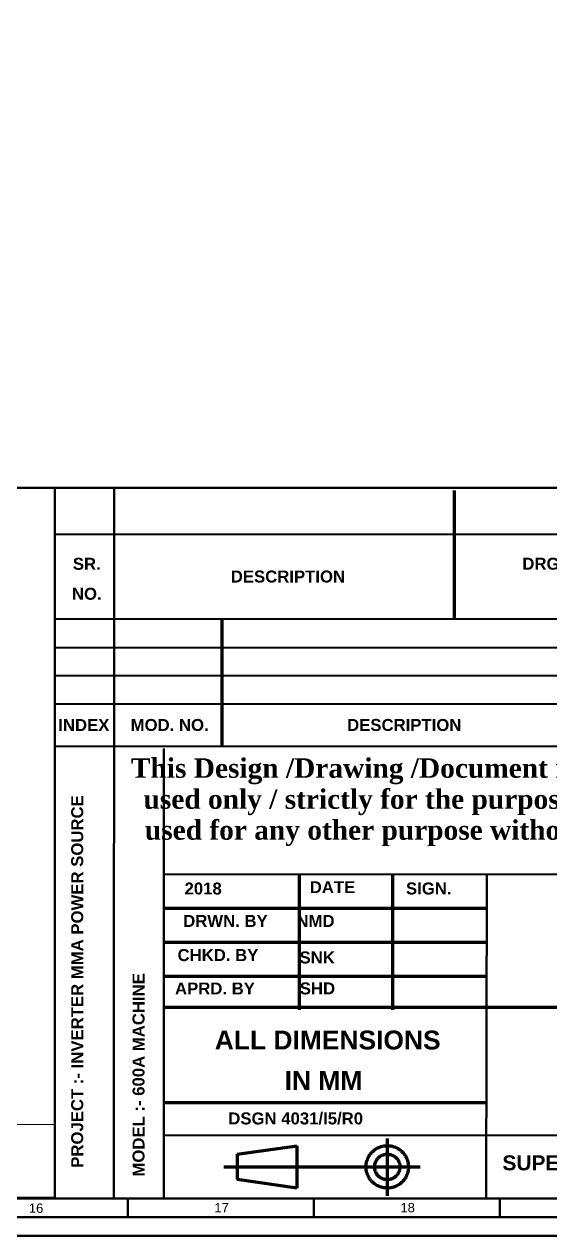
# Model space of a CAD drawing. Header units: millimetres. Extents: x 0 to 1189, y 1 to 842.
# Drawn here: x 766.7 to 907.9, y 0.9 to 326.5 of the extents above; entities that cross this region are included whole.
import ezdxf

# ---------------------------------------------------------------- set-up
doc = ezdxf.new("R2010")
doc.units = ezdxf.units.MM
doc.header["$MEASUREMENT"] = 0
doc.linetypes.add('DottedLine', pattern=[3, 0, -3])
doc.styles.get("Standard").update_dxf_attribs({"font": 'txt.shx'})

msp = doc.modelspace()

# ---------------------------------------------------------------- linework, layer by layer
at = {"color": 7, "linetype": 'Continuous', "lineweight": 50}
for p, q in [((9.21, 201.91), (1179, 201.88)), ((774.9, 201.88), (774.88, 10.85)), ((790.8, 201.88), (790.72, 10.85)), ((804.2, 131.88), (804.16, 10.85)), ((890.8, 10.85), (891, 97.88)), ((10, 10.88), (1179, 10.88)), ((794.5, 10.88), (794.5, 5.88)), ((844.5, 10.88), (844.5, 5.88)), ((894.5, 10.88), (894.5, 5.88)), ((5, 5.88), (1184, 5.88)), ((0, 0.88), (1189, 0.88))]:
    msp.add_line(p, q, dxfattribs=at)
at = {"color": 7, "linetype": 'Continuous', "lineweight": 106}
for p, q in [((882.2, 201.16), (882.2, 166.94)), ((819.74, 166.57), (819.74, 132.39)), ((840.66, 61.61), (840.66, 98.09)), ((865.74, 61.61), (865.74, 98.09)), ((804.18, 88.94), (890.82, 88.94)), ((804.18, 79.82), (890.82, 79.82)), ((804.18, 70.7), (890.82, 70.7)), ((804.18, 62.33), (1057.26, 62.33)), ((804.18, 36.66), (890.82, 36.66)), ((864.25, 27.01), (864.25, 11.6)), ((823.94, 22.82), (839.9, 25.1)), ((823.94, 22.82), (823.94, 15.98)), ((839.9, 25.1), (839.9, 13.7)), ((820.29, 19.4), (873.07, 19.4)), ((839.9, 13.7), (823.94, 15.98))]:
    msp.add_line(p, q, dxfattribs=at)
at = {"color": 7, "linetype": 'Continuous', "lineweight": 40}
for p, q in [((774.86, 189.44), (1178.88, 189.4)), ((774.74, 166.71), (1178.88, 166.7)), ((774.86, 158.96), (973.98, 159)), ((774.86, 151.44), (973.98, 151.46)), ((774.85, 143.83), (973.98, 143.84)), ((774.86, 132.45), (1178.88, 132.46)), ((804.18, 98.06), (1178.88, 98.06)), ((804.18, 27.95), (1178.88, 27.95))]:
    msp.add_line(p, q, dxfattribs=at)
at = {"color": 7, "linetype": 'Continuous', "lineweight": 20}
for p, q in [((636.05, 30.81), (774.92, 30.82)), ((774.92, 30.82), (774.92, 11.23)), ((774.92, 11.23), (636.05, 11.23))]:
    msp.add_line(p, q, dxfattribs=at)
at = {"color": 251, "linetype": 'DottedLine', "lineweight": 50, "true_color": 0x656565}
msp.add_polyline3d([(0, 0.88, 0), (0, 841.88, 0), (1189, 841.88, 0), (1189, 0.88, 0), (0, 0.88, 0)], dxfattribs=at)
at = {"color": 7, "linetype": 'Continuous', "lineweight": 106}
for points in [[(869.95, 19.4), (869.95, 29.27), (861.4, 24.33), (852.85, 19.4), (861.4, 14.46), (869.95, 9.52), (869.95, 19.4)], [(867.67, 19.4), (867.67, 25.32), (862.54, 22.36), (857.41, 19.4), (862.54, 16.43), (867.67, 13.47), (867.67, 19.4)]]:
    msp.add_rational_spline(points, [1, 0.499999970198, 1, 0.499999970198, 1, 0.499999970198, 1], degree=2, knots=[0, 0, 0, 0.333333, 0.333333, 0.666667, 0.666667, 1, 1, 1], dxfattribs=at)

# ---------------------------------------------------------------- texts
at = {"color": 7, "attachment_point": 5}
for s, insert, char_height in [('{\\fArial|b1|i0|c0;SR.}', (783.48, 181.48), 3.2173), ('{\\fArial|b1|i0|c0;DRG.NO./CODE NO.}', (921.91, 181.48), 3.2173), ('{\\fArial|b1|i0|c0;DESCRIPTION}', (837.55, 178.06), 3.2173), ('{\\fArial|b1|i0|c0;NO.}', (783.48, 173.42), 3.2173), ('{\\fArial|b1|i0|c0;INDEX}', (782.68, 138.16), 3.2173), ('{\\fArial|b1|i0|c0;MOD. NO.}', (805.76, 138.16), 3.2173), ('{\\fArial|b1|i0|c0;DESCRIPTION}', (868.82, 138.16), 3.2173), ('{\\fArial|b1|i0|c0;2018}', (814.76, 94.2), 3.2173), ('{\\fArial|b1|i0|c0;DATE}', (849.53, 94.58), 3.2173), ('{\\fArial|b1|i0|c0;SIGN.}', (875.41, 94.21), 3.2173), ('{\\fArial|b1|i0|c0;DRWN. BY}', (820.75, 85.5), 3.2173), ('{\\fArial|b1|i0|c0;NMD}', (844.96, 85.5), 3.2173), ('{\\fArial|b1|i0|c0;CHKD. BY}', (818.74, 76.31), 3.2173), ('{\\fArial|b1|i0|c0;SNK}', (845.42, 75.67), 3.2173), ('{\\fArial|b1|i0|c0;APRD. BY}', (817.93, 67.35), 3.2173), ('{\\fArial|b1|i0|c0;SHD}', (845.48, 67.35), 3.2173), ('{\\fArial|b1|i0|c0;ALL DIMENSIONS}', (848.24, 53.46), 5.08), ('{\\fArial|b1|i0|c0;IN MM}', (847.1, 42.6), 5.08), ('{\\fArial|b1|i0|c0;DSGN 4031/I5/R0}', (839.63, 32.37), 3.2173), ('{\\fArial|b1|i0|c0;SUPERSEDES No.}', (919.72, 20.46), 4.0217)]:
    msp.add_mtext(s, dxfattribs=dict(at, insert=insert, char_height=char_height))
at = {"color": 1, "char_height": 5.22816, "attachment_point": 5}
for s, insert in [('{\\fTimes New Roman|b1|i0|c0;This Design /Drawing /Document is an exclusive Intellectual Property of ADOR Welding Limited & is to be }', (976.07, 125.72)), ('{\\fTimes New Roman|b1|i0|c0;used only / strictly for the purpose for which it is lent / sent. This shall not be copied in whole or in part or }', (976.52, 117.4)), ('{\\fTimes New Roman|b1|i0|c0;used for any other purpose without the written consent of ADOR Welding Limited, to avoid any legal action }', (980.94, 109.07))]:
    msp.add_mtext(s, dxfattribs=dict(at, insert=insert))
at = {"color": 7, "char_height": 3.2173, "attachment_point": 5, "rotation": 90}
for s, insert in [('{\\fArial|b1|i0|c0;PROJECT :- INVERTER MMA POWER SOURCE}', (780.92, 69.22)), ('{\\fArial|b1|i0|c0;MODEL :- 600A MACHINE}', (797.41, 44.13))]:
    msp.add_mtext(s, dxfattribs=dict(at, insert=insert))
at = {"color": 7, "lineweight": 0, "char_height": 2.5, "attachment_point": 5}
for s, insert in [('{\\fArial|b0|i0|c0;16}', (769.85, 8.28)), ('{\\fArial|b0|i0|c0;17}', (819.73, 8.44)), ('{\\fArial|b0|i0|c0;18}', (869.73, 8.44))]:
    msp.add_mtext(s, dxfattribs=dict(at, insert=insert))

doc.saveas('drawing.dxf')
